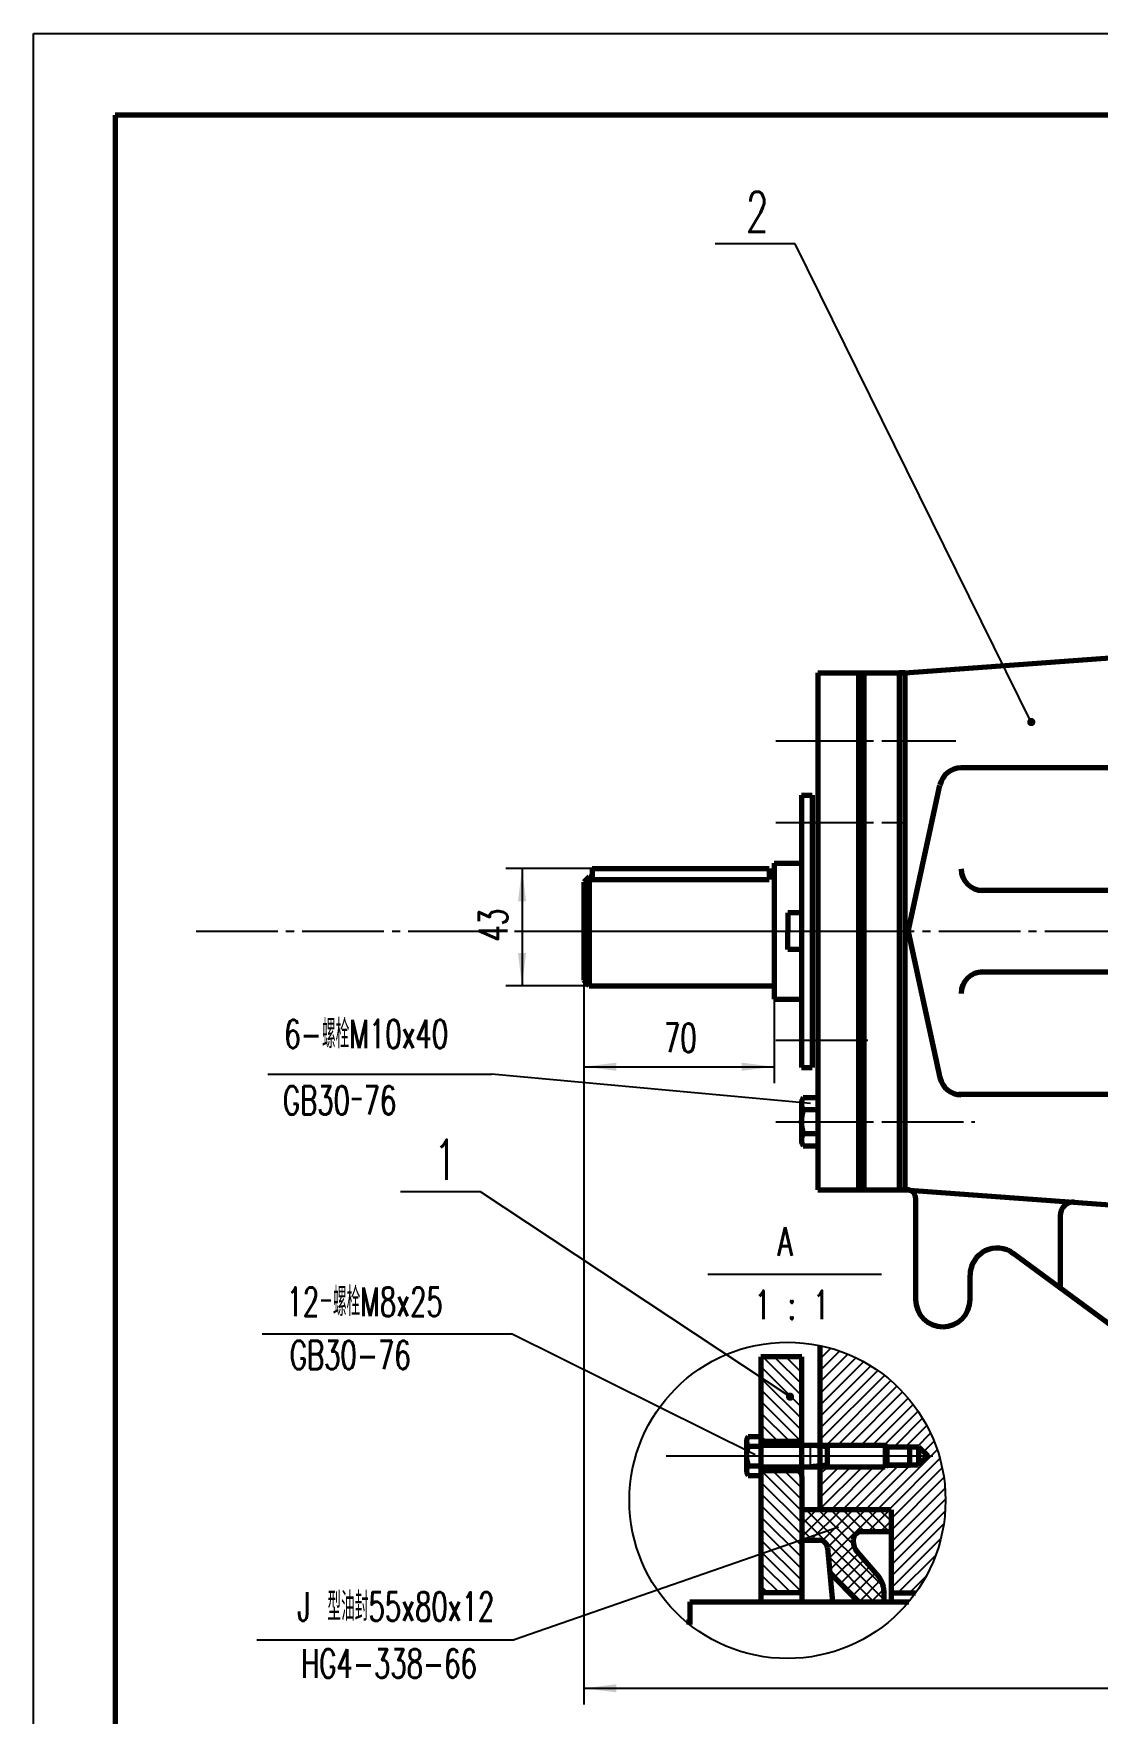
# Model space of a CAD drawing. Header units: millimetres. Extents: x -891 to 891, y -630 to 630.
# Drawn here: x -891 to -500, y 13 to 630 of the extents above; entities that cross this region are included whole.
import ezdxf

# ---------------------------------------------------------------- set-up
doc = ezdxf.new("R2010")
doc.units = ezdxf.units.MM
doc.linetypes.add('EB_DASHDOT', pattern=[39, 30, -3, 3, -3])
for name, color, linetype, lineweight in [('CAXA0', 7, 'Continuous', 70), ('CAXA1', 1, 'EB_DASHDOT', 25), ('CAXA3', 7, 'Continuous', 25), ('CAXA4', 3, 'Continuous', 25), ('CAXA5', 4, 'Continuous', 25)]:
    doc.layers.add(name, color=color, linetype=linetype, lineweight=lineweight)
doc.styles.add('UserTxtStyle1', font='txt', dxfattribs={"width": 0.667, "bigfont": 'gbcbig.shx'})
doc.styles.add('机械', font='txt', dxfattribs={"width": 0.667, "bigfont": 'gbcbig.shx'})
doc.styles.add('标准', font='SIMFANG.TTF', dxfattribs={"width": 0.667})
doc.dimstyles.new('标准', dxfattribs={"dimscale": 3, "dimtxt": 2.6, "dimasz": 4, "dimexe": 2, "dimexo": 0, "dimtad": 1, "dimdec": 1, "dimdsep": 46, "dimtxsty": '标准', "dimcen": 0, "dimdle": 6, "dimaunit": 1, "dimazin": 2, "dimtfac": 1, "dimtdec": 3, "dimtmove": 0, "dimatfit": 3, "dimfxl": 1, "dimtolj": 1, "dimtzin": 0, "dimarcsym": 0})

# ---------------------------------------------------------------- blocks, each defined once
blk = doc.blocks.new('CAXBLOCK16', base_point=(-602.72, 230.21))
at = {"layer": 'CAXA0'}
for p, q in [((-608.72, 236.87), (-608.72, 223.54)), ((-608.08, 239.09), (-602.72, 239.09)), ((-608.08, 234.65), (-602.72, 234.65)), ((-602.72, 239.09), (-602.72, 221.32)), ((-602.72, 235.71), (-602.72, 224.71)), ((-608.72, 230.21), (-608.72, 224.71)), ((-602.72, 225.76), (-608.08, 225.76)), ((-608.08, 221.32), (-602.72, 221.32))]:
    blk.add_line(p, q, dxfattribs=at)
for centre, radius, start, end in [((-593.72, 230.21), 15.03, 162.81184, 197.18816), ((-604.53, 236.87), 4.19, 147.94442, 212.05558), ((-604.53, 223.54), 4.19, 147.94442, 212.05558)]:
    blk.add_arc(centre, radius, start, end, dxfattribs=at)
blk = doc.blocks.new('CAXBLOCK17', base_point=(-623.58, 107.42))
at = {"layer": 'CAXA0'}
for p, q in [((-628.88, 112.82), (-628.88, 102.03)), ((-628.33, 114.61), (-623.58, 114.61)), ((-623.58, 114.61), (-623.58, 100.23)), ((-623.58, 111.42), (-623.58, 103.42)), ((-623.58, 111.42), (-577.87, 111.42)), ((-599.27, 110.82), (-605.52, 111.42)), ((-599.27, 111.42), (-599.27, 103.42)), ((-577.27, 110.82), (-577.87, 111.42)), ((-577.87, 111.42), (-577.87, 103.42)), ((-628.88, 107.42), (-628.88, 103.42)), ((-628.33, 111.02), (-623.58, 111.02)), ((-577.27, 110.82), (-577.27, 104.02)), ((-628.33, 103.83), (-623.58, 103.83)), ((-628.33, 100.23), (-623.58, 100.23)), ((-623.58, 103.42), (-577.87, 103.42)), ((-599.27, 104.02), (-605.52, 103.42)), ((-577.27, 104.02), (-577.87, 103.42))]:
    blk.add_line(p, q, dxfattribs=at)
for centre, radius, start, end in [((-625.68, 112.82), 3.21, 145.90631, 214.09369), ((-616.88, 107.42), 12, 162.56742, 197.43258), ((-625.68, 102.03), 3.21, 145.90631, 214.09369)]:
    blk.add_arc(centre, radius, start, end, dxfattribs=at)
at = {"layer": 'CAXA1', "linetype": 'EB_DASHDOT', "lineweight": 25}
blk.add_line((-631.88, 107.42), (-574.27, 107.42), dxfattribs=at)
at = {"layer": 'CAXA3'}
for p, q in [((-605.52, 111.42), (-605.52, 103.42)), ((-599.27, 110.82), (-577.27, 110.82)), ((-599.27, 104.02), (-577.27, 104.02))]:
    blk.add_line(p, q, dxfattribs=at)
blk = doc.blocks.new('CAXBLOCK23', base_point=(-566.48, 89.71))
at = {"layer": 'CAXA5', "color": 0, "linetype": 'Continuous', "lineweight": 25}
for p, q in [((-601.78, 147.34), (-601.28, 147.84)), ((-601.78, 143.1), (-597.89, 146.98)), ((-601.78, 138.86), (-594.67, 145.96)), ((-601.78, 134.62), (-591.6, 144.79)), ((-601.78, 130.37), (-588.67, 143.48)), ((-601.78, 126.13), (-585.87, 142.04)), ((-601.78, 121.89), (-583.19, 140.47)), ((-601.78, 117.64), (-580.63, 138.79)), ((-601.78, 113.4), (-578.19, 136.99)), ((-599.51, 111.42), (-575.86, 135.08)), ((-595.27, 111.42), (-573.64, 133.06)), ((-591.03, 111.42), (-571.52, 130.93)), ((-586.78, 111.42), (-569.52, 128.69)), ((-582.54, 111.42), (-567.63, 126.34)), ((-578.3, 111.42), (-565.85, 123.87)), ((-574.06, 111.42), (-564.19, 121.29)), ((-569.81, 111.42), (-562.65, 118.59)), ((-566.17, 110.82), (-561.23, 115.77)), ((-563.77, 108.99), (-559.94, 112.81)), ((-580.85, 87.66), (-558.79, 109.72)), ((-576.61, 87.66), (-557.8, 106.47)), ((-601.78, 87.95), (-586.3, 103.42)), ((-601.78, 92.19), (-590.54, 103.42)), ((-601.78, 96.43), (-594.78, 103.42)), ((-601.78, 100.67), (-599.03, 103.42)), ((-597.82, 87.66), (-582.06, 103.42)), ((-593.58, 87.66), (-577.81, 103.42)), ((-589.34, 87.66), (-573.57, 103.42)), ((-585.1, 87.66), (-569.33, 103.42)), ((-575.74, 84.28), (-556.97, 103.05)), ((-575.74, 80.04), (-556.33, 99.45)), ((-569.01, 103.74), (-568.73, 104.02)), ((-575.74, 75.8), (-555.91, 95.63)), ((-575.74, 71.55), (-555.73, 91.56)), ((-575.74, 67.31), (-555.86, 87.19)), ((-575.74, 63.07), (-556.38, 82.43)), ((-575.74, 58.83), (-557.44, 77.13)), ((-573.25, 57.08), (-559.32, 71.01)), ((-569, 57.08), (-562.86, 63.23))]:
    blk.add_line(p, q, dxfattribs=at)
blk = doc.blocks.new('CAXBLOCK24', base_point=(-615.01, 121.94))
at = {"layer": 'CAXA5', "color": 0, "linetype": 'Continuous', "lineweight": 25}
for p, q in [((-622.92, 143.84), (-608.58, 129.5)), ((-618.68, 143.84), (-608.58, 133.74)), ((-614.44, 143.84), (-608.58, 137.98)), ((-610.2, 143.84), (-608.58, 142.22)), ((-623.58, 140.25), (-608.58, 125.25)), ((-623.58, 136.01), (-608.58, 121.01)), ((-623.58, 131.77), (-608.58, 116.77)), ((-623.58, 127.52), (-608.87, 112.82)), ((-623.58, 123.28), (-613.12, 112.82)), ((-623.58, 119.04), (-617.36, 112.82)), ((-623.58, 114.8), (-621.6, 112.82)), ((-623.54, 102.03), (-608.58, 87.07)), ((-619.3, 102.03), (-608.58, 91.31)), ((-615.06, 102.03), (-608.58, 95.55)), ((-610.82, 102.03), (-608.58, 99.8)), ((-623.58, 97.83), (-608.58, 82.83)), ((-623.58, 93.58), (-608.58, 78.58)), ((-623.58, 89.34), (-608.58, 74.34)), ((-623.58, 85.1), (-608.58, 70.1)), ((-623.58, 80.86), (-608.58, 65.86)), ((-623.58, 76.61), (-608.58, 61.61)), ((-623.58, 72.37), (-608.58, 57.37)), ((-623.58, 68.13), (-612.64, 57.19)), ((-623.58, 63.89), (-616.88, 57.19)), ((-623.58, 59.64), (-621.13, 57.19))]:
    blk.add_line(p, q, dxfattribs=at)
blk = doc.blocks.new('CAXBLOCK25', base_point=(-596.91, 79.27))
at = {"layer": 'CAXA5', "color": 0, "linetype": 'Continuous', "lineweight": 25}
for p, q in [((-608.58, 77.71), (-598.64, 87.66)), ((-608.58, 82.2), (-603.13, 87.66)), ((-608.58, 86.69), (-607.62, 87.66)), ((-578.55, 59.3), (-606.91, 87.66)), ((-605.38, 76.43), (-594.15, 87.66)), ((-589.51, 74.75), (-602.42, 87.66)), ((-601.06, 76.25), (-589.66, 87.66)), ((-599.09, 73.74), (-585.17, 87.66)), ((-598.71, 69.62), (-580.68, 87.66)), ((-588.87, 78.6), (-597.93, 87.66)), ((-585.34, 79.56), (-593.44, 87.66)), ((-580.85, 79.56), (-588.95, 87.66)), ((-576.36, 79.56), (-584.46, 87.66)), ((-584.29, 79.56), (-576.19, 87.66)), ((-575.74, 83.43), (-579.97, 87.66)), ((-578.44, 54.7), (-608.58, 84.84)), ((-604.66, 76.43), (-608.58, 80.35)), ((-579.8, 79.56), (-575.74, 83.61)), ((-598.34, 65.5), (-589.42, 74.42)), ((-582.09, 53.86), (-598.8, 70.57)), ((-596.54, 62.82), (-587.72, 71.63)), ((-594.33, 60.53), (-585.64, 69.22)), ((-586.58, 53.86), (-598.35, 65.63)), ((-592.12, 58.25), (-583.55, 66.82)), ((-589.91, 55.97), (-581.47, 64.42)), ((-587.53, 53.86), (-579.49, 61.9)), ((-583.04, 53.86), (-578.45, 58.45)), ((-578.55, 53.86), (-578.44, 53.98))]:
    blk.add_line(p, q, dxfattribs=at)
blk = doc.blocks.new('*CAXBLOCK6667')
at = {"layer": 'CAXA0', "linetype": 'Continuous', "lineweight": 25, "transparency": 16777216}
for points in [[(-711.42, 323.19), (-712.92, 311.19), (-709.92, 311.19)], [(-711.42, 280.19), (-712.92, 292.19), (-709.92, 292.19)]]:
    blk.add_hatch(color=0, dxfattribs=at).paths.add_polyline_path(points, flags=0)
at = {"layer": 'CAXA0', "color": 0, "linetype": 'Continuous', "lineweight": 25, "transparency": 16777216}
for p, q in [((-685.59, 323.19), (-717.42, 323.19)), ((-711.42, 323.19), (-711.42, 280.19)), ((-686.72, 280.19), (-717.42, 280.19))]:
    blk.add_line(p, q, dxfattribs=at)
at = {"layer": 'CAXA0', "color": 0, "linetype": 'Continuous', "lineweight": 25, "transparency": 16777216, "insert": (-727.29, 296.42), "char_height": 10.5, "attachment_point": 1, "rotation": 90, "style": '机械'}
blk.add_mtext('43', dxfattribs=at)
blk = doc.blocks.new('*CAXBLOCK6768')
at = {"layer": 'CAXA0', "linetype": 'Continuous', "lineweight": 25, "transparency": 16777216}
for points in [[(-688.72, 250.42), (-676.72, 248.92), (-676.72, 251.92)], [(-618.72, 250.42), (-630.72, 248.92), (-630.72, 251.92)]]:
    blk.add_hatch(color=0, dxfattribs=at).paths.add_polyline_path(points, flags=0)
at = {"layer": 'CAXA0', "color": 0, "linetype": 'Continuous', "lineweight": 25, "transparency": 16777216}
for p, q in [((-618.72, 320.19), (-618.72, 244.42)), ((-688.72, 282.19), (-688.72, 244.42)), ((-688.72, 250.42), (-618.72, 250.42))]:
    blk.add_line(p, q, dxfattribs=at)
at = {"layer": 'CAXA0', "color": 0, "linetype": 'Continuous', "lineweight": 25, "transparency": 16777216, "insert": (-659.25, 266.28), "char_height": 10.5, "attachment_point": 1, "style": '机械'}
blk.add_mtext('70', dxfattribs=at)
blk = doc.blocks.new('CAXBLOCK77', base_point=(-756.06, 204.47))
at = {"layer": 'CAXA0', "linetype": 'Continuous', "lineweight": 25}
blk.add_hatch(color=0, dxfattribs=at).paths.add_polyline_path([(-611.4, 129.18), (-611.41, 129.41), (-611.47, 129.64), (-611.56, 129.86), (-611.68, 130.06), (-611.83, 130.24), (-612.01, 130.39), (-612.21, 130.52), (-612.43, 130.61), (-612.66, 130.66), (-612.9, 130.68), (-613.13, 130.66), (-613.36, 130.61), (-613.58, 130.52), (-613.78, 130.39), (-613.96, 130.24), (-614.11, 130.06), (-614.23, 129.86), (-614.32, 129.64), (-614.38, 129.41), (-614.4, 129.18), (-614.38, 128.95), (-614.32, 128.72), (-614.23, 128.5), (-614.11, 128.3), (-613.96, 128.12), (-613.78, 127.97), (-613.58, 127.84), (-613.36, 127.75), (-613.13, 127.7), (-612.9, 127.68), (-612.66, 127.7), (-612.43, 127.75), (-612.21, 127.84), (-612.01, 127.97), (-611.83, 128.12), (-611.68, 128.3), (-611.56, 128.5), (-611.47, 128.72), (-611.41, 128.95)], flags=0)
at = {"layer": 'CAXA0', "color": 0, "linetype": 'Continuous', "lineweight": 25}
for p, q in [((-726.66, 204.47), (-756.06, 204.47)), ((-612.9, 129.18), (-726.66, 204.47))]:
    blk.add_line(p, q, dxfattribs=at)
at = {"layer": 'CAXA0', "color": 0, "linetype": 'Continuous', "lineweight": 25, "insert": (-743.81, 223.58), "char_height": 14.7, "attachment_point": 1, "style": 'UserTxtStyle1'}
blk.add_mtext('1', dxfattribs=at)
blk = doc.blocks.new('CAXBLOCK76', base_point=(-612.9, 129.18))
at = {"layer": 'CAXA0', "color": 0, "linetype": 'ByBlock', "lineweight": -2}
blk.add_blockref('CAXBLOCK77', (-756.06, 204.47), dxfattribs=at)
blk = doc.blocks.new('CAXBLOCK79', base_point=(-640.37, 552.72))
at = {"layer": 'CAXA0', "linetype": 'Continuous', "lineweight": 25}
blk.add_hatch(color=0, dxfattribs=at).paths.add_polyline_path([(-522.7, 377.05), (-522.72, 377.28), (-522.77, 377.51), (-522.86, 377.73), (-522.99, 377.93), (-523.14, 378.11), (-523.32, 378.26), (-523.52, 378.39), (-523.74, 378.48), (-523.97, 378.53), (-524.2, 378.55), (-524.44, 378.53), (-524.66, 378.48), (-524.88, 378.39), (-525.08, 378.26), (-525.26, 378.11), (-525.41, 377.93), (-525.54, 377.73), (-525.63, 377.51), (-525.68, 377.28), (-525.7, 377.05), (-525.68, 376.82), (-525.63, 376.59), (-525.54, 376.37), (-525.41, 376.17), (-525.26, 375.99), (-525.08, 375.84), (-524.88, 375.71), (-524.66, 375.62), (-524.44, 375.57), (-524.2, 375.55), (-523.97, 375.57), (-523.74, 375.62), (-523.52, 375.71), (-523.32, 375.84), (-523.14, 375.99), (-522.99, 376.17), (-522.86, 376.37), (-522.77, 376.59), (-522.72, 376.82)], flags=0)
at = {"layer": 'CAXA0', "color": 0, "linetype": 'Continuous', "lineweight": 25}
for p, q in [((-610.97, 552.72), (-640.37, 552.72)), ((-524.2, 377.05), (-610.97, 552.72))]:
    blk.add_line(p, q, dxfattribs=at)
at = {"layer": 'CAXA0', "color": 0, "linetype": 'Continuous', "lineweight": 25, "insert": (-629.17, 571.83), "char_height": 14.7, "attachment_point": 1, "style": 'UserTxtStyle1'}
blk.add_mtext('2', dxfattribs=at)
blk = doc.blocks.new('CAXBLOCK78', base_point=(-524.2, 377.05))
at = {"layer": 'CAXA0', "color": 0, "linetype": 'ByBlock', "lineweight": -2}
blk.add_blockref('CAXBLOCK79', (-640.37, 552.72), dxfattribs=at)
blk = doc.blocks.new('CAXBLOCK114', base_point=(861, -600))
at = {"layer": 'CAXA0', "color": 0, "linetype": 'Continuous', "lineweight": 25}
for p, q in [((-891, -630), (-891, 630)), ((-891, 630), (891, 630))]:
    blk.add_line(p, q, dxfattribs=at)
at = {"layer": 'CAXA0', "color": 0, "linetype": 'Continuous', "lineweight": 70}
for p, q in [((-861, 600), (-861, -600)), ((861, 600), (-861, 600))]:
    blk.add_line(p, q, dxfattribs=at)

msp = doc.modelspace()

# ---------------------------------------------------------------- hatches: boundary and pattern name
at = {"layer": 'CAXA4', "linetype": 'Continuous', "lineweight": 25}
msp.add_hatch(color=256, dxfattribs=at).paths.add_polyline_path([(-688.72, 22.04), (-676.72, 20.54), (-676.72, 23.54)], flags=0)

# ---------------------------------------------------------------- linework, layer by layer
at = {"layer": 'CAXA0'}
for p, q in [((-570.72, 395.19), (-441.14, 404.65)), ((-602.72, 395.19), (-602.72, 205.19)), ((-602.72, 395.19), (-587.72, 395.19)), ((-587.72, 395.19), (-587.72, 205.19)), ((-587.72, 395.19), (-585.72, 395.19)), ((-585.72, 395.19), (-585.72, 205.19)), ((-585.72, 395.19), (-570.72, 395.19)), ((-570.72, 395.19), (-572.72, 395.19)), ((-572.72, 395.19), (-572.72, 205.19)), ((-570.72, 395.19), (-570.72, 205.19)), ((-441.72, 360.19), (-549.97, 360.19)), ((-569.42, 300.14), (-557.79, 353.88)), ((-608.72, 350.19), (-608.72, 250.19)), ((-608.72, 350.19), (-604.72, 350.19)), ((-604.72, 350.19), (-604.72, 250.19)), ((-685.59, 323.19), (-620.59, 323.19)), ((-685.59, 323.19), (-685.59, 319.19)), ((-620.59, 323.19), (-620.59, 319.19)), ((-618.72, 325.19), (-618.72, 275.19)), ((-618.72, 325.19), (-608.72, 325.19)), ((-686.72, 320.19), (-688.72, 318.19)), ((-688.72, 318.19), (-688.72, 282.19)), ((-686.72, 320.19), (-686.72, 280.19)), ((-686.72, 320.19), (-685.59, 320.19)), ((-685.59, 319.19), (-620.59, 319.19)), ((-620.59, 320.19), (-618.72, 320.19)), ((-618.72, 320.19), (-618.72, 280.19)), ((-417.59, 315.19), (-542.94, 315.19)), ((-608.72, 306.93), (-613.72, 306.93)), ((-613.72, 306.93), (-613.72, 300.14)), ((-613.72, 293.46), (-613.72, 300.25)), ((-569.42, 300.14), (-557.8, 246.45)), ((-608.72, 293.46), (-613.72, 293.46)), ((-417.59, 285.19), (-542.94, 285.19)), ((-686.72, 280.19), (-688.72, 282.19)), ((-686.72, 280.19), (-618.72, 280.19)), ((-618.72, 275.19), (-608.72, 275.19)), ((-608.72, 250.19), (-604.72, 250.19)), ((-441.72, 240.19), (-550.94, 240.19)), ((-602.72, 205.19), (-587.72, 205.19)), ((-587.72, 205.19), (-585.72, 205.19)), ((-585.72, 205.19), (-570.72, 205.19)), ((-570.72, 205.19), (-572.72, 205.19)), ((-570.72, 205.19), (-441.14, 195.73)), ((-566.73, 202.19), (-566.73, 164.9)), ((-513.63, 195.65), (-513.63, 169.24)), ((-433.72, 110.5), (-530.81, 181.86)), ((-546.73, 164.9), (-546.73, 173.8)), ((-608.58, 143.84), (-623.58, 143.84)), ((-623.58, 143.84), (-623.58, 53.86)), ((-608.58, 99.89), (-608.58, 143.84)), ((-601.78, 87.66), (-601.78, 147.95)), ((-623.58, 112.82), (-608.58, 112.82)), ((-569.01, 111.42), (-569.01, 103.42)), ((-577.27, 110.82), (-565.61, 110.82)), ((-565.61, 110.82), (-565.61, 104.02)), ((-565.61, 110.82), (-562.21, 107.42)), ((-565.61, 104.02), (-562.21, 107.42)), ((-623.58, 102.03), (-608.58, 102.03)), ((-608.58, 99.89), (-608.58, 53.86)), ((-565.61, 104.02), (-577.27, 104.02)), ((-575.74, 87.66), (-608.58, 87.66)), ((-575.74, 87.66), (-575.74, 53.86)), ((-608.58, 76.43), (-602.07, 76.43)), ((-589.67, 76.56), (-589.67, 76.11)), ((-575.74, 79.56), (-586.67, 79.56)), ((-599.08, 73.7), (-597.28, 53.86)), ((-588.2, 72.17), (-580.39, 63.18)), ((-598.26, 64.6), (-587.88, 53.86)), ((-623.58, 57.19), (-608.58, 57.19)), ((-578.44, 57.93), (-578.44, 53.86)), ((-575.74, 57.08), (-566.73, 57.08)), ((-649.78, 53.86), (-649.78, 45.43)), ((-649.78, 53.86), (-569.23, 53.86)), ((-649.78, 46.36), (-650.93, 46.36))]:
    msp.add_line(p, q, dxfattribs=at)
at = {"layer": 'CAXA0', "linetype": 'EB_DASHDOT', "lineweight": 25}
for p, q in [((-691.72, 300.19), (-615.72, 300.19)), ((-621.72, 300.19), (-569.72, 300.19))]:
    msp.add_line(p, q, dxfattribs=at)
at = {"layer": 'CAXA0', "linetype": 'Continuous', "lineweight": 25}
for p, q in [((-577.87, 111.42), (-569.01, 111.42)), ((-577.87, 103.42), (-569.01, 103.42))]:
    msp.add_line(p, q, dxfattribs=at)
msp.add_circle((-613.84, 91.1), 58.11, dxfattribs=at)
at = {"layer": 'CAXA0'}
for centre, radius, start, end in [((-549.97, 352.19), 8, 90, 167.79523), ((-541.98, 323.14), 8, 180, 270), ((-541.98, 277.25), 8, 90, 180), ((-549.98, 248.14), 8, 192.20477, 270), ((-569.73, 202.19), 3, 0, 90), ((-508.63, 195.65), 5, 85.82523, 180), ((-536.73, 173.8), 10, 53.68183, 180), ((-556.73, 164.9), 10, 180, 270), ((-556.73, 164.9), 10, 270, 360), ((-602.07, 73.43), 3, 5.19037, 90), ((-586.67, 76.56), 3, 90, 180), ((-583.67, 76.11), 6, 180, 220.94001), ((-586.44, 57.93), 8, 0, 40.94001)]:
    msp.add_arc(centre, radius, start, end, dxfattribs=at)
at = {"layer": 'CAXA1'}
for p, q in [((-618.18, 370.19), (-552, 370.19)), ((-618.18, 340.19), (-570.27, 340.19)), ((-831.23, 300.19), (814.98, 300.19)), ((-618.18, 260.19), (-584.32, 260.19)), ((-618.18, 230.19), (-544.97, 230.19)), ((-658.48, 107.42), (-560.36, 107.42))]:
    msp.add_line(p, q, dxfattribs=at)
at = {"layer": 'CAXA4', "linetype": 'Continuous', "lineweight": 25}
for p, q in [((-688.72, 282.19), (-688.72, 16.04)), ((-688.72, 22.04), (-38.72, 22.04))]:
    msp.add_line(p, q, dxfattribs=at)
at = {"layer": 'CAXA4'}
for p, q in [((-804.82, 247.74), (-722.69, 247.74)), ((-605.37, 236.9), (-722.69, 247.74)), ((-643.17, 174.22), (-579.31, 174.22)), ((-806.92, 152.23), (-715.31, 152.23)), ((-625.67, 107.86), (-715.31, 152.23)), ((-595.13, 81.25), (-714.32, 39.84)), ((-808.89, 39.84), (-714.32, 39.84))]:
    msp.add_line(p, q, dxfattribs=at)

# ---------------------------------------------------------------- block references
at = {"layer": 'CAXA0', "linetype": 'Continuous', "lineweight": 70}
msp.add_blockref('CAXBLOCK114', (861, -600), dxfattribs=at)
at = {"layer": 'CAXA0'}
for name, p in [('CAXBLOCK78', (-524.2, 377.05)), ('CAXBLOCK16', (-602.72, 230.21)), ('CAXBLOCK76', (-612.9, 129.18)), ('CAXBLOCK17', (-623.58, 107.42))]:
    msp.add_blockref(name, p, dxfattribs=at)
at = {"layer": 'CAXA5'}
for name, p in [('CAXBLOCK24', (-615.01, 121.94)), ('CAXBLOCK23', (-566.48, 89.71)), ('CAXBLOCK25', (-596.91, 79.27))]:
    msp.add_blockref(name, p, dxfattribs=at)

# ---------------------------------------------------------------- texts
at = {"layer": 'CAXA4', "linetype": 'Continuous', "lineweight": 25, "char_height": 10.5, "attachment_point": 1}
for s, insert, style in [('6-螺栓M10x40', (-798.8, 267.7), '机械'), ('GB30－76', (-799.32, 243.32), '机械'), ('A', (-617.38, 191.48), 'UserTxtStyle1'), ('12－螺栓M8x25', (-798.02, 169.32), '机械'), ('1 : 1', (-625.98, 168.13), 'UserTxtStyle1'), ('GB30-76', (-796.79, 149.77), '机械'), ('J 型油封55x80x12', (-794.02, 57.32), '机械'), ('HG4-338-66', (-792.56, 36.4), '机械')]:
    msp.add_mtext(s, dxfattribs=dict(at, insert=insert, style=style))

# ---------------------------------------------------------------- dimensions: what is measured, and where the dimension line sits
at = {"layer": 'CAXA4'}
dim = msp.add_linear_dim(base=(-711.42, 305.99), p1=(-685.59, 323.19), p2=(-686.72, 280.19), angle=90, text='\\fFangSong_GB2312;43', dimstyle='标准', dxfattribs=at)
dim.commit()
dim.dimension.update_dxf_attribs({"geometry": '*CAXBLOCK6667', "text_midpoint": (-718.64, 301.69)})
dim = msp.add_linear_dim(base=(-660.72, 250.42), p1=(-688.72, 282.19), p2=(-618.72, 320.19), text='\\fFangSong_GB2312;70', dimstyle='标准', dxfattribs=at)
dim.commit()
dim.dimension.update_dxf_attribs({"geometry": '*CAXBLOCK6768', "text_midpoint": (-653.72, 257.63)})

doc.saveas('drawing.dxf')
